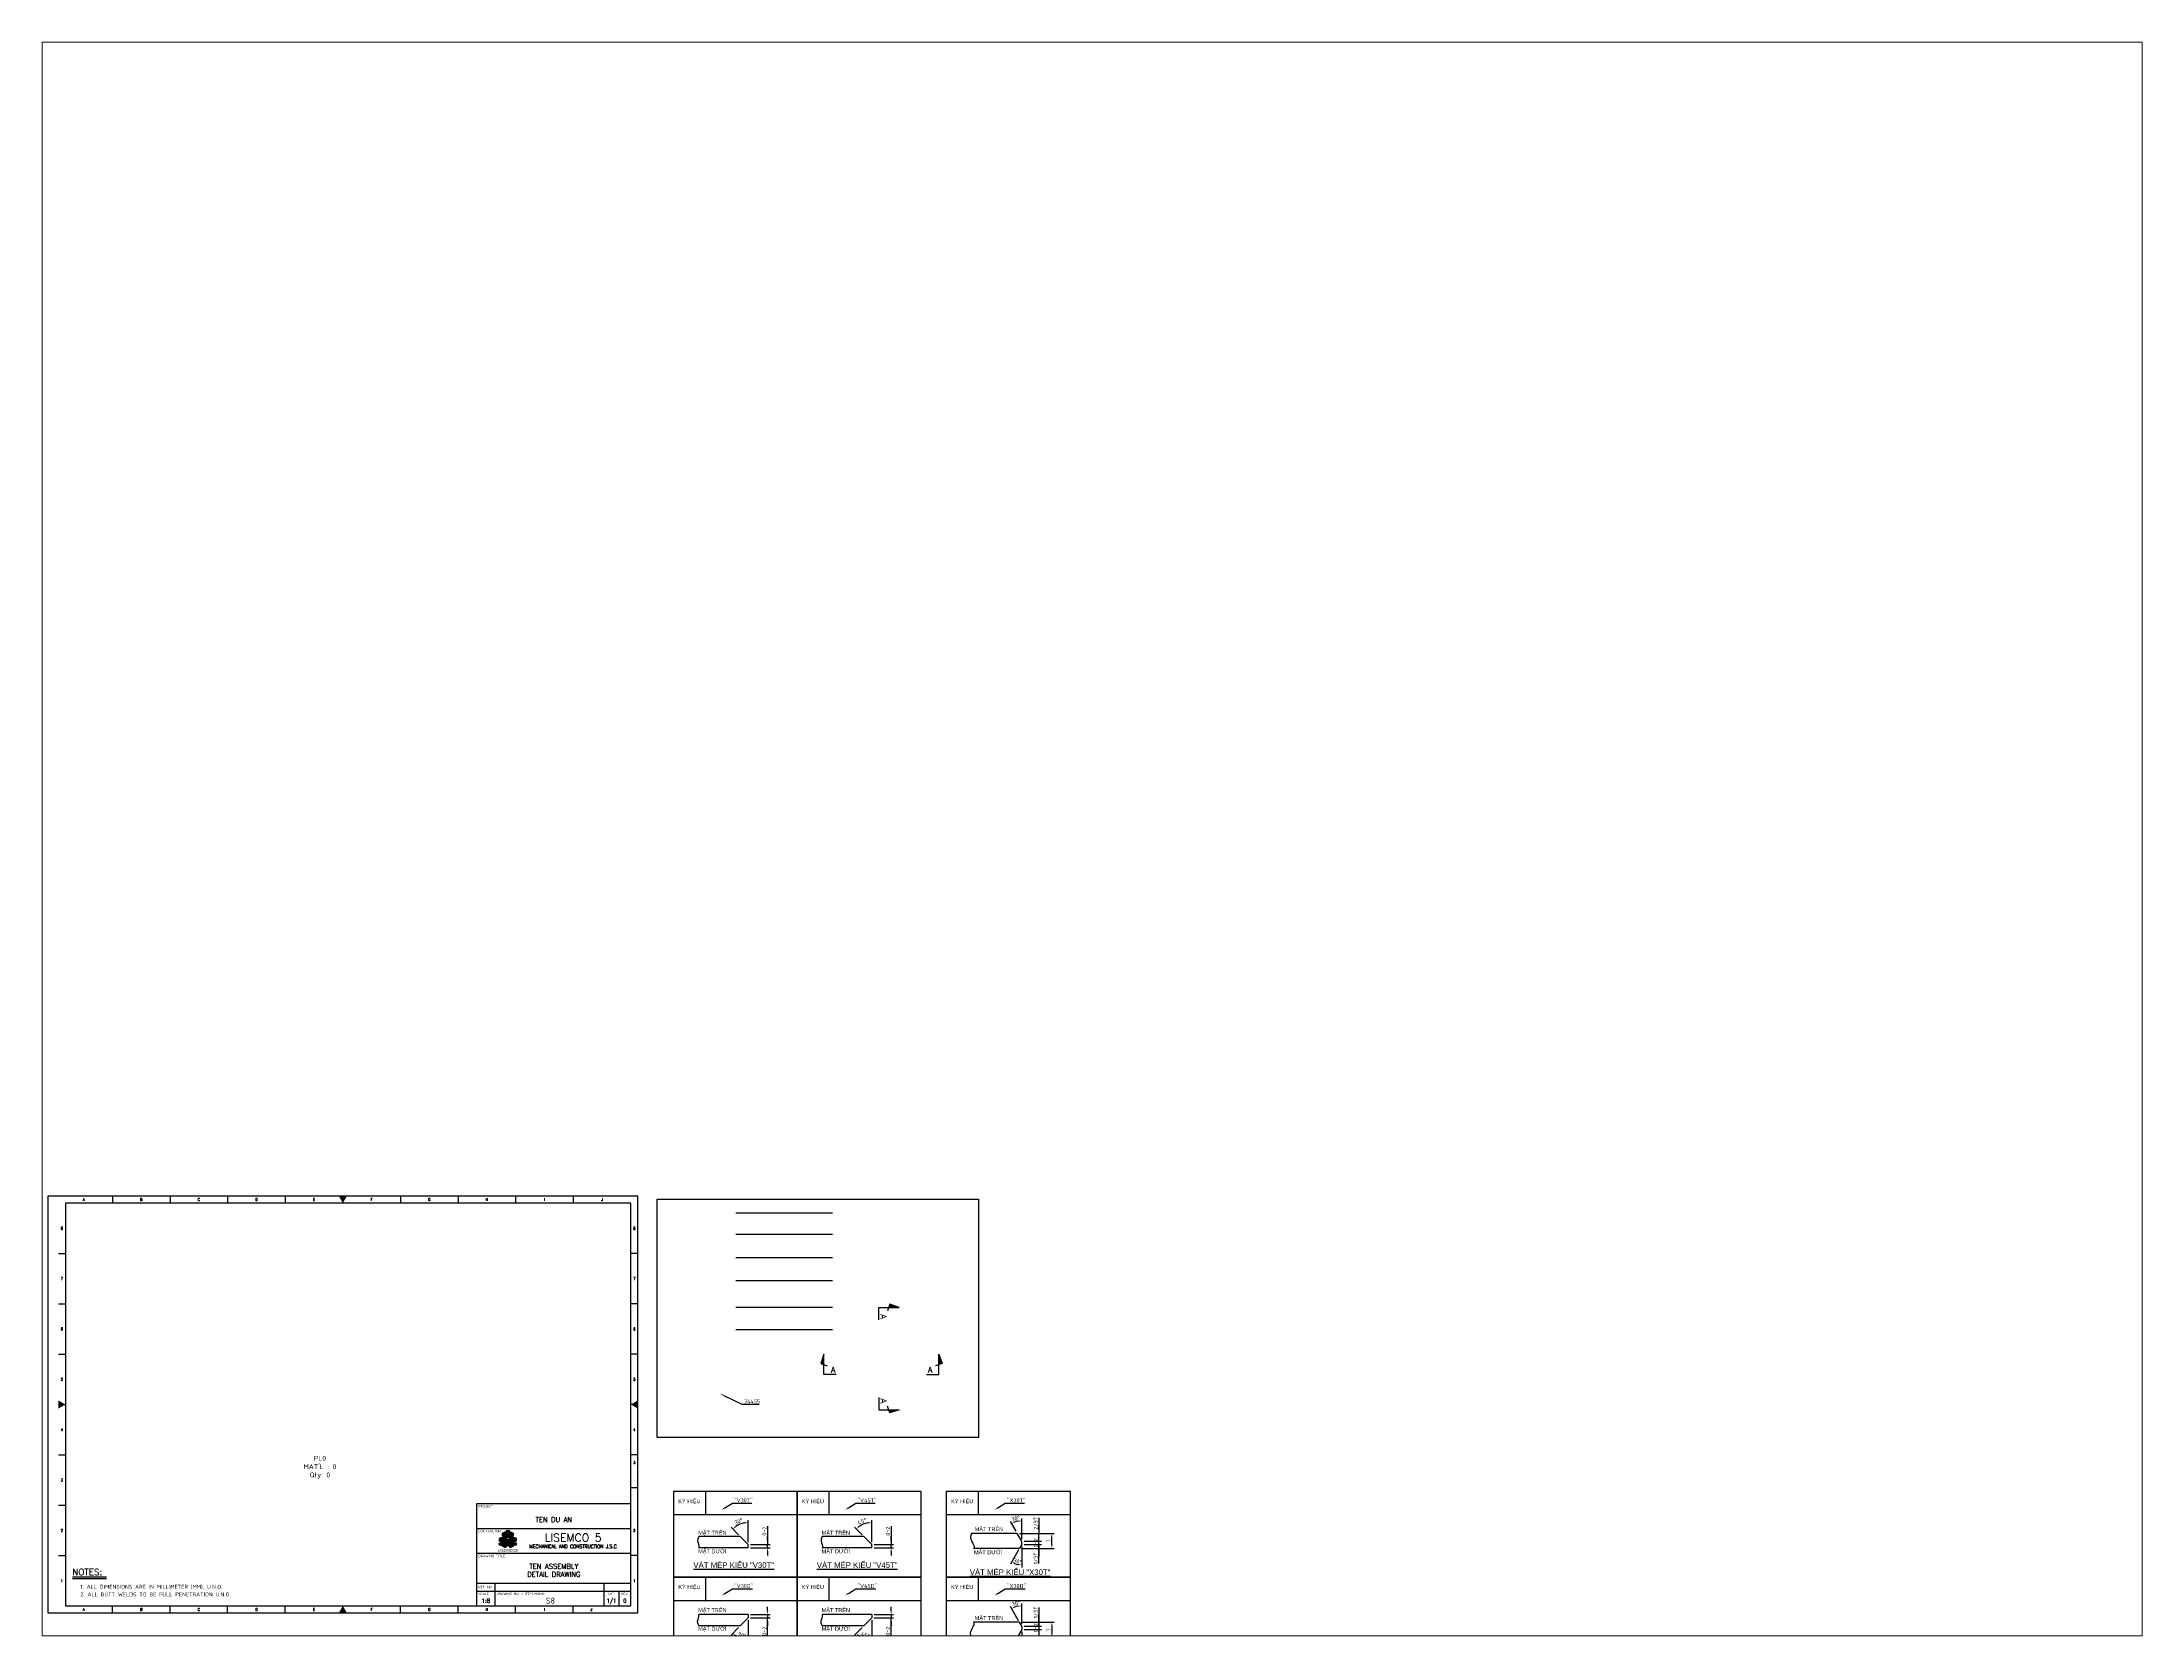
# Paper-space layout 'Layout1' of a CAD drawing. Header units: millimetres. Extents: x 26 to 231, y 20 to 176.
# The model-space entities are those that its viewports show. They can reach past a viewport. Long polylines and large blocks are cut down to what shows.
import ezdxf
from ezdxf import colors
from ezdxf.entities.mleader import LeaderData, LeaderLine
from ezdxf.enums import TextEntityAlignment as Align
from ezdxf.math import Vec2, Vec3

# ---------------------------------------------------------------- set-up
doc = ezdxf.new("R2010")
doc.units = ezdxf.units.MM
doc.header["$LTSCALE"] = 48
for name, pattern in [('CENTER', [2, 1.25, -0.25, 0.25, -0.25]), ('HIDDEN', [0.375, 0.25, -0.125]), ('PHANTOM', [2.5, 1.25, -0.25, 0.25, -0.25, 0.25, -0.25])]:
    doc.linetypes.add(name, pattern=pattern)
for name, color, linetype in [('1', 1, 'CENTER'), ('2', 2, 'HIDDEN'), ('3', 3, 'Continuous'), ('4', 4, 'Continuous'), ('6', 5, 'PHANTOM'), ('9', 9, 'Continuous'), ('M-Joint', 4, 'HIDDEN')]:
    doc.layers.add(name, color=color, linetype=linetype)
doc.styles.add('Arial Narrow', font='ARIALN.TTF')
doc.styles.add('ISOCP', font='isocpeur.ttf')
doc.styles.add('romanc', font='romanc.shx')
doc.styles.add('romand', font='romand.shx')
doc.styles.add('romans', font='romans.shx', dxfattribs={"width": 0.8})
doc.styles.add('VM', font='arial.ttf')

# ---------------------------------------------------------------- blocks, each defined once
blk = doc.blocks.new('A$C0BBF6388')
at = {"layer": '3'}
blk.add_line((0, 0), (21.4, 0), dxfattribs=at)
at = {"layer": '4'}
blk.add_line((0, -1), (21.4, -1), dxfattribs=at)
at = {"layer": '2', "color": 2, "insert": (5, -5), "char_height": 2.5, "attachment_point": 1, "style": 'ISOCP'}
blk.add_mtext('\\pxsm1.15;1. ALL DIMENSIONS ARE IN MILLIMETER (MM), U.N.O.\\P2. ALL BUTT WELDS TO BE FULL PENETRATION U.N.O.', dxfattribs=at)
at = {"layer": '3', "style": 'romand'}
blk.add_text('NOTES:', height=4, dxfattribs=at).set_placement((0, 3), align=Align.MIDDLE_LEFT)
blk = doc.blocks.new('L5MC Logo')
at = {"layer": '3'}
h = blk.add_hatch(color=5, dxfattribs=at)
h.dxf.hatch_style = 1
h.paths.add_polyline_path([(-14, 5), (-33, 16, 0.198912), (-37, 17), (-52, 13, 0.329462), (-56, 8), (-56, -7, 0.392601), (-52, -12), (-39, -13, -0.238604), (-35, -16), (-31, -22, -0.238604), (-31, -27), (-36, -39, 0.392601), (-34, -45), (-21, -52, 0.329462), (-15, -51), (-4, -41, 0.198912), (-3, -37), (-3, -14, -0.467113)])
h = blk.add_hatch(color=5, dxfattribs=at)
h.dxf.hatch_style = 1
h.paths.add_polyline_path([(11, 9), (31, 21, 0.198912), (33, 24), (37, 39, 0.329462), (35, 44), (22, 52, 0.392601), (16, 51), (8, 40, -0.238604), (4, 38), (-4, 38, -0.238604), (-8, 40), (-16, 51, 0.392601), (-22, 52), (-35, 44, 0.329462), (-37, 39), (-33, 24, 0.198912), (-31, 21), (-11, 9, -0.467113)])
h = blk.add_hatch(color=1, dxfattribs=at)
h.dxf.hatch_style = 1
h.paths.add_polyline_path([(5, -5), (10, -1, 0.776948), (5, 2, -0.519028), (-3, 0), (-7, 3, 1), (-10, -1), (-5, -5, 0.334595)])
h = blk.add_hatch(color=1, dxfattribs=at)
h.dxf.hatch_style = 1
h.paths.add_polyline_path([(11, 55, 1), (-10, 55, 1)])
h = blk.add_hatch(color=5, dxfattribs=at)
h.dxf.hatch_style = 1
h.paths.add_polyline_path([(3, -14), (3, -37, 0.198912), (4, -41), (15, -51, 0.329462), (21, -52), (34, -45, 0.392601), (36, -39), (31, -27, -0.238604), (31, -22), (35, -16, -0.238604), (39, -13), (52, -12, 0.392601), (56, -7), (56, 8, 0.329462), (52, 13), (37, 17, 0.198912), (33, 16), (14, 5, -0.467113)])
h = blk.add_hatch(color=1, dxfattribs=at)
h.dxf.hatch_style = 1
h.paths.add_polyline_path([(-37, -28, 1), (-58, -28, 1)])
h = blk.add_hatch(color=1, dxfattribs=at)
h.dxf.hatch_style = 1
h.paths.add_polyline_path([(37, -28, 1), (58, -28, 1)])
at = {"layer": '3', "color": 5}
for points in [[(-31, -22), (-35, -16, 0.238604), (-39, -13), (-52, -12, -0.392601), (-56, -7), (-56, 8, -0.329462), (-52, 13), (-37, 17, -0.198912), (-33, 16), (-14, 5, 0.467113), (-3, -14), (-3, -37, -0.198912), (-4, -41), (-15, -51, -0.329462), (-21, -52), (-34, -45, -0.392601), (-36, -39), (-31, -27, 0.238604)], [(-4, 38), (4, 38, 0.238604), (8, 40), (16, 51, -0.392601), (22, 52), (35, 44, -0.329462), (37, 39), (33, 24, -0.198912), (31, 21), (11, 9, 0.467113), (-11, 9), (-31, 21, -0.198912), (-33, 24), (-37, 39, -0.329462), (-35, 44), (-22, 52, -0.392601), (-16, 51), (-8, 40, 0.238604)], [(35, -16), (31, -22, 0.238604), (31, -27), (36, -39, -0.392601), (34, -45), (21, -52, -0.329462), (15, -51), (4, -41, -0.198912), (3, -37), (3, -14, 0.467113), (14, 5), (33, 16, -0.198912), (37, 17), (52, 13, -0.329462), (56, 8), (56, -7, -0.392601), (52, -12), (39, -13, 0.238604)]]:
    blk.add_lwpolyline(points, format="xyb", close=True, dxfattribs=at)
at = {"layer": '3', "color": 1}
blk.add_lwpolyline([(-3, 0), (-7, 3, 1), (-10, -1), (-5, -5, 0.334595), (5, -5), (10, -1, 1), (7, 3), (3, 0, -0.334595)], format="xyb", close=True, dxfattribs=at)
for centre in [(0, 55), (-48, -28), (48, -28)]:
    blk.add_circle(centre, 10.5, dxfattribs=at)
at = {"layer": '1', "style": 'Arial Narrow', "width": 1.295911}
blk.add_text('LISEMCO5', height=17.9, dxfattribs=at).set_placement((-68, -80), (67, -80), align=Align.FIT)
blk = doc.blocks.new('KHUNG TEN')
at = {"layer": '3'}
blk.add_lwpolyline([(-816, 10), (-10, 10), (-10, 584), (-816, 584)], close=True, dxfattribs=at)
at = {"layer": '4'}
for p, q in [((-748.9, 594), (-748.9, 584)), ((-666.8, 594), (-666.8, 584)), ((-584.7, 594), (-584.7, 584)), ((-502.6, 594), (-502.6, 584)), ((-420.5, 594), (-420.5, 584)), ((-338.4, 594), (-338.4, 584)), ((-256.3, 594), (-256.3, 584)), ((-174.2, 594), (-174.2, 584)), ((-92.1, 594), (-92.1, 584)), ((-826, 512.2), (-816, 512.2)), ((0, 512.2), (-10, 512.2)), ((-826, 440.5), (-816, 440.5)), ((0, 440.5), (-10, 440.5)), ((-826, 368.8), (-816, 368.8)), ((0, 368.8), (-10, 368.8)), ((-826, 297), (-816, 297)), ((0, 297), (-10, 297)), ((-826, 225.2), (-816, 225.2)), ((0, 225.2), (-10, 225.2)), ((-826, 153.5), (-816, 153.5)), ((0, 178.5), (-10, 178.5)), ((-826, 81.8), (-816, 81.8)), ((0, 81.8), (-10, 81.8)), ((-748.9, 0), (-748.9, 10)), ((-666.8, 0), (-666.8, 10)), ((-584.7, 0), (-584.7, 10)), ((-502.6, 0), (-502.6, 10)), ((-420.5, 0), (-420.5, 10)), ((-338.4, 0), (-338.4, 10)), ((-256.3, 0), (-256.3, 10)), ((-174.2, 0), (-174.2, 10)), ((-92.1, 0), (-92.1, 10))]:
    blk.add_line(p, q, dxfattribs=at)
blk.add_lwpolyline([(-841, 0), (0, 0), (0, 594), (-841, 594)], close=True, dxfattribs=at)
for points in [[(-420.5, 584), (-414.7, 594), (-420.5, 584), (-426.3, 594)], [(-816, 297), (-826, 291.2), (-816, 297), (-826, 302.8)], [(-10, 297), (0, 291.2), (-10, 297), (0, 302.8)], [(-420.5, 10), (-414.7, 0), (-420.5, 10), (-426.3, 0)]]:
    blk.add_solid(points, dxfattribs=at)
at = {"layer": '2', "style": 'romanc', "width": 0.8}
for s, p in [('A', (-789.9, 589)), ('B', (-707.8, 589)), ('C', (-625.8, 589)), ('D', (-543.6, 589)), ('E', (-461.5, 589)), ('F', (-379.4, 589)), ('G', (-297.3, 589)), ('H', (-215.2, 589)), ('I', (-133.1, 589)), ('J', (-51, 589)), ('8', (-821, 548.1)), ('8', (-5, 548.1)), ('7', (-821, 476.4)), ('7', (-5, 476.4)), ('6', (-821, 404.6)), ('6', (-5, 404.6)), ('5', (-821, 332.9)), ('5', (-5, 332.9)), ('4', (-821, 261.1)), ('4', (-5, 261.1)), ('3', (-5, 214.4)), ('3', (-821, 189.4)), ('2', (-821, 117.6)), ('2', (-5, 117.6)), ('1', (-821, 45.9)), ('1', (-5, 45.9)), ('A', (-789.9, 5)), ('B', (-707.8, 5)), ('C', (-625.8, 5)), ('D', (-543.6, 5)), ('E', (-461.5, 5)), ('F', (-379.4, 5)), ('G', (-297.3, 5)), ('H', (-215.2, 5)), ('I', (-133.1, 5)), ('J', (-66, 5))]:
    blk.add_text(s, height=4, dxfattribs=at).set_placement(p, align=Align.MIDDLE_CENTER)

msp = doc.modelspace()

# ---------------------------------------------------------------- hatches: boundary and pattern name
at = {"layer": '9'}
for points in [[(3386.4, 1230.1), (3429, 1230.1), (3390.7, 1242.8)], [(3125.3, 999.3), (3125.3, 1041.9), (3112.6, 1003.6)], [(3588.3, 999.3), (3588.3, 1041.9), (3601, 1003.6)], [(3386.4, 818.1), (3429, 818.1), (3390.7, 805.3)]]:
    msp.add_hatch(color=256, dxfattribs=at).paths.add_polyline_path(points)

# ---------------------------------------------------------------- linework, layer by layer
msp.add_line((2771, 1610.8), (3159.5, 1610.8))
msp.add_lwpolyline([(2454.2, 1665.4), (3748.2, 1665.4), (3748.2, 706.6), (2454.2, 706.6)], close=True)
at = {"layer": '1', "ltscale": 1.5}
msp.add_line((2771, 1338), (3159.5, 1338), dxfattribs=at)
at = {"layer": '2', "ltscale": 2}
msp.add_line((2771, 1431.6), (3159.5, 1431.6), dxfattribs=at)
at = {"layer": '3'}
for p, q in [((2771, 1524.6), (3159.5, 1524.6)), ((1727.7, 28.3), (1727.7, 440.3)), ((1727.7, 440.3), (2347.7, 440.3)), ((2648.4, 489.6), (2648.4, 395.9)), ((3145.6, 489.6), (3145.6, 395.9)), ((3747.1, 489.6), (3747.1, 395.9)), ((2520.9, 395.9), (3018.2, 395.9)), ((3018.2, 395.9), (3515.4, 395.9)), ((3619.7, 395.9), (4116.9, 395.9)), ((2788.6, 307.6), (2621.7, 307.6)), ((2788.6, 307.6), (2820.6, 275.6)), ((2820.6, 262.8), (2820.6, 275.6)), ((3285.8, 307.6), (3119, 307.6)), ((3285.8, 307.6), (3317.8, 275.6)), ((3317.8, 262.8), (3317.8, 275.6)), ((3903.9, 320.4), (3719.1, 320.4)), ((3913.2, 259.6), (3728.4, 259.6)), ((3922.4, 288.4), (3903.9, 320.4)), ((3922.4, 275.6), (3913.2, 259.6)), ((3922.4, 275.6), (3922.4, 288.4)), ((2648.4, 144.4), (2648.4, 50.7)), ((3145.6, 144.4), (3145.6, 50.7)), ((3747.1, 144.4), (3747.1, 50.7)), ((2520.9, 50.7), (3018.2, 50.7)), ((3018.2, 50.7), (3515.4, 50.7)), ((3619.7, 50.7), (4116.9, 50.7)), ((2788.6, -51.6), (2621.7, -51.6)), ((2788.6, -51.6), (2820.6, -19.6)), ((2820.6, -6.8), (2820.6, -19.6)), ((3285.8, -51.6), (3119, -51.6)), ((3285.8, -51.6), (3317.8, -19.6)), ((3317.8, -6.8), (3317.8, -19.6)), ((3913.2, -37.5), (3728.4, -37.5)), ((3922.4, -66.3), (3903.9, -98.3)), ((3922.4, -53.5), (3913.2, -37.5)), ((3922.4, -53.5), (3922.4, -66.3)), ((3903.9, -98.3), (3719.1, -98.3))]:
    msp.add_line(p, q, dxfattribs=at)
for points in [[(2520.9, 489.6), (3018.2, 489.6), (3018.2, 144.4), (2520.9, 144.4)], [(3018.2, 489.6), (3515.4, 489.6), (3515.4, 144.4), (3018.2, 144.4)], [(3619.7, 489.6), (4116.9, 489.6), (4116.9, 144.4), (3619.7, 144.4)], [(2520.9, 144.4), (3018.2, 144.4), (3018.2, -200.8), (2520.9, -200.8)], [(3018.2, 144.4), (3515.4, 144.4), (3515.4, -200.8), (3018.2, -200.8)], [(3619.7, 144.4), (4116.9, 144.4), (4116.9, -200.8), (3619.7, -200.8)]]:
    msp.add_lwpolyline(points, close=True, dxfattribs=at)
for points in [[(2820.6, 262.8), (2621.6, 262.8)], [(3317.8, 262.8), (3118.8, 262.8)], [(2820.6, -6.8), (2621.6, -6.8)], [(3317.8, -6.8), (3118.8, -6.8)]]:
    msp.add_lwpolyline(points, dxfattribs=at)
for points in [[(2621.7, 307.6), (2611.7, 292.6), (2624.8, 274.3), (2621.6, 262.8), (2621.6, 262.8)], [(3119, 307.6), (3109, 292.6), (3122.1, 274.3), (3118.8, 262.8), (3118.8, 262.8)], [(2621.7, -51.6), (2611.7, -36.7), (2624.8, -18.3), (2621.6, -6.8), (2621.6, -6.8)], [(3119, -51.6), (3109, -36.7), (3122.1, -18.3), (3118.8, -6.8), (3118.8, -6.8)]]:
    msp.add_open_spline(points, degree=3, dxfattribs=at)
for points in [[(3719.1, 320.4), (3709.9, 301.1), (3737.4, 267.5), (3728.4, 259.6), (3728.4, 259.6)], [(3719.1, -98.3), (3709.9, -79), (3737.4, -45.4), (3728.4, -37.5), (3728.4, -37.5)]]:
    msp.add_open_spline(points, degree=3, knots=[0.215679, 0.215679, 0.215679, 0.215679, 1, 2, 2, 2, 2], dxfattribs=at)
at = {"layer": '4'}
for p, q in [((1727.7, 340.3), (2347.7, 340.3)), ((2781.8, 314.4), (2751.4, 344.7)), ((2820.6, 285.2), (2820.6, 373.4)), ((2898.7, 349.3), (2898.7, 275.6)), ((3279.1, 314.4), (3248.7, 344.7)), ((3317.8, 285.2), (3317.8, 373.4)), ((3396, 349.3), (3396, 275.6)), ((3899.1, 328.7), (3876.4, 368.1)), ((3922.4, 298), (3922.4, 380.4)), ((3991.5, 383.4), (3991.5, 320.4)), ((3991.5, 336.4), (3991.5, 352.4)), ((2830.2, 275.6), (2908.3, 275.6)), ((2830.2, 262.8), (2908.3, 262.8)), ((2898.7, 291.6), (2898.7, 307.6)), ((2898.7, 262.8), (2898.7, 275.6)), ((2898.7, 262.8), (2898.7, 275.6)), ((3327.4, 275.6), (3405.6, 275.6)), ((3327.4, 262.8), (3405.6, 262.8)), ((3396, 291.6), (3396, 307.6)), ((3396, 262.8), (3396, 275.6)), ((3396, 262.8), (3396, 275.6)), ((3913.5, 320.4), (4001.1, 320.4)), ((3913.5, 320.4), (4053, 320.4)), ((3922.4, 266), (3922.4, 183.6)), ((3922.8, 259.6), (4001.1, 259.6)), ((3922.8, 259.6), (4053, 259.6)), ((3932, 288.4), (4001.1, 288.4)), ((3932, 288.4), (4001.1, 288.4)), ((3932, 275.6), (4001.1, 275.6)), ((3932, 275.6), (4001.1, 275.6)), ((3991.5, 304.4), (3991.5, 320.4)), ((3991.5, 288.4), (3991.5, 320.4)), ((3991.5, 288.4), (3991.5, 320.4)), ((3991.5, 291.6), (3991.5, 307.6)), ((3991.5, 275.6), (3991.5, 288.4)), ((3991.5, 259.6), (3991.5, 275.6)), ((3991.5, 259.6), (3991.5, 275.6)), ((3991.5, 272.4), (3991.5, 256.4)), ((3991.5, 199.5), (3991.5, 259.6)), ((3991.5, 259.6), (3991.5, 243.6)), ((4043.4, 275.6), (4043.4, 304.4)), ((1727.7, 240.3), (2347.7, 240.3)), ((2898.7, 246.8), (2898.7, 230.8)), ((3396, 246.8), (3396, 230.8)), ((3909.6, 253.6), (3876.4, 196)), ((3991.5, 243.6), (3991.5, 227.6)), ((1727.7, 120.3), (2347.7, 120.3)), ((1727.7, 88.3), (2347.7, 88.3)), ((1799.7, 120.3), (1799.7, 28.3)), ((2239.7, 120.3), (2239.7, 28.3)), ((2299.7, 88.3), (2299.7, 28.3)), ((2898.7, 9.2), (2898.7, 25.2)), ((3396, 9.2), (3396, 25.2)), ((3909.6, -31.4), (3876.4, 26.2)), ((3922.4, -43.9), (3922.4, 38.5)), ((3991.5, 22.6), (3991.5, -37.5)), ((2781.8, -58.4), (2751.4, -88.8)), ((2820.6, -29.2), (2820.6, -117.4)), ((2830.2, -6.8), (2908.3, -6.8)), ((2830.2, -19.6), (2908.3, -19.6)), ((2898.7, -6.8), (2898.7, -19.6)), ((2898.7, -6.8), (2898.7, -19.6)), ((2898.7, -93.4), (2898.7, -19.6)), ((2898.7, -35.6), (2898.7, -51.6)), ((3279.1, -58.4), (3248.7, -88.8)), ((3317.8, -29.2), (3317.8, -117.4)), ((3327.4, -6.8), (3405.6, -6.8)), ((3327.4, -19.6), (3405.6, -19.6)), ((3396, -6.8), (3396, -19.6)), ((3396, -6.8), (3396, -19.6)), ((3396, -93.4), (3396, -19.6)), ((3396, -35.6), (3396, -51.6)), ((3922.4, -75.9), (3922.4, -158.3)), ((3922.8, -37.5), (4001.1, -37.5)), ((3922.8, -37.5), (4053, -37.5)), ((3932, -53.5), (4001.1, -53.5)), ((3932, -53.5), (4001.1, -53.5)), ((3932, -66.3), (4001.1, -66.3)), ((3932, -66.3), (4001.1, -66.3)), ((3991.5, -21.5), (3991.5, -5.5)), ((3991.5, -37.5), (3991.5, -21.5)), ((3991.5, -50.3), (3991.5, -34.3)), ((3991.5, -37.5), (3991.5, -53.5)), ((3991.5, -37.5), (3991.5, -53.5)), ((3991.5, -53.5), (3991.5, -66.3)), ((3991.5, -66.3), (3991.5, -98.3)), ((3991.5, -66.3), (3991.5, -98.3)), ((3991.5, -69.5), (3991.5, -85.5)), ((3991.5, -82.3), (3991.5, -98.3)), ((4043.4, -53.5), (4043.4, -82.3)), ((3899.1, -106.6), (3876.4, -146)), ((3913.5, -98.3), (4001.1, -98.3)), ((3913.5, -98.3), (4053, -98.3)), ((3991.5, -161.3), (3991.5, -98.3)), ((3991.5, -114.3), (3991.5, -130.3))]:
    msp.add_line(p, q, dxfattribs=at)
for centre, radius, start, end in [((2820.6, 275.6), 88.2, 100.40769, 124.59231), ((3317.8, 275.6), 88.2, 100.40769, 124.59231), ((3922.4, 288.4), 82.4, 101.14333, 108.85667), ((3922.4, 275.6), 82.4, 251.14333, 258.85667), ((3922.4, -53.5), 82.4, 101.14333, 108.85667), ((2820.6, -19.6), 88.2, 235.40769, 259.59231), ((3317.8, -19.6), 88.2, 235.40769, 259.59231)]:
    msp.add_arc(centre, radius, start, end, dxfattribs=at)
for points in [[(2772.2, 346.1), (2768.8, 350.2), (2758.2, 337.9)], [(2804.4, 365), (2804.9, 359.7), (2820.6, 363.8)], [(3269.5, 346.1), (3266.1, 350.2), (3255.5, 337.9)], [(3301.7, 365), (3302.2, 359.7), (3317.8, 363.8)], [(3896.9, 364), (3894.7, 368.8), (3881.2, 359.8)], [(3906.2, 371.9), (3906.7, 366.6), (3922.4, 370.8)], [(2896.1, 291.6), (2901.4, 291.6), (2898.7, 275.6)], [(2896.1, 246.8), (2901.4, 246.8), (2898.7, 262.8)], [(3393.3, 291.6), (3398.6, 291.6), (3396, 275.6)], [(3393.3, 246.8), (3398.6, 246.8), (3396, 262.8)], [(3988.8, 336.4), (3994.2, 336.4), (3991.5, 320.4)], [(3988.8, 304.4), (3994.2, 304.4), (3991.5, 288.4)], [(3988.8, 291.6), (3994.2, 291.6), (3991.5, 275.6)], [(3988.8, 272.4), (3994.2, 272.4), (3991.5, 288.4)], [(3988.8, 259.6), (3994.2, 259.6), (3991.5, 275.6)], [(3988.8, 243.6), (3994.2, 243.6), (3991.5, 259.6)], [(4040.7, 304.4), (4046, 304.4), (4043.4, 320.4)], [(4040.7, 275.6), (4046, 275.6), (4043.4, 259.6)], [(3896.9, 200.1), (3894.7, 195.2), (3881.2, 204.3)], [(3906.2, 192.1), (3906.7, 197.4), (3922.4, 193.2)], [(2896.1, 9.2), (2901.4, 9.2), (2898.7, -6.8)], [(3393.3, 9.2), (3398.6, 9.2), (3396, -6.8)], [(3896.9, 22), (3894.7, 26.9), (3881.2, 17.8)], [(3906.2, 30), (3906.7, 24.7), (3922.4, 28.9)], [(2772.2, -90.2), (2768.8, -94.3), (2758.2, -82)], [(2896.1, -35.6), (2901.4, -35.6), (2898.7, -19.6)], [(3269.5, -90.2), (3266.1, -94.3), (3255.5, -82)], [(3393.3, -35.6), (3398.6, -35.6), (3396, -19.6)], [(3988.8, -21.5), (3994.2, -21.5), (3991.5, -37.5)], [(3988.8, -37.5), (3994.2, -37.5), (3991.5, -53.5)], [(3988.8, -50.3), (3994.2, -50.3), (3991.5, -66.3)], [(3988.8, -69.5), (3994.2, -69.5), (3991.5, -53.5)], [(3988.8, -82.3), (3994.2, -82.3), (3991.5, -66.3)], [(4040.7, -53.5), (4046, -53.5), (4043.4, -37.5)], [(4040.7, -82.3), (4046, -82.3), (4043.4, -98.3)], [(2804.4, -109.1), (2804.9, -103.7), (2820.6, -107.8)], [(3301.7, -109.1), (3302.2, -103.7), (3317.8, -107.8)], [(3988.8, -114.3), (3994.2, -114.3), (3991.5, -98.3)]]:
    msp.add_solid(points, dxfattribs=at)
at = {"layer": '6', "ltscale": 1.5}
msp.add_line((2771, 1231.1), (3159.5, 1231.1), dxfattribs=at)
at = {"layer": '9'}
for points in [[(3346.7, 1180.3), (3346.7, 1230.1), (3429, 1230.1), (3390.7, 1242.8), (3381.8, 1216.4)], [(3175.1, 959.6), (3125.3, 959.6), (3125.3, 1041.9), (3112.6, 1003.6), (3139, 994.6)], [(3538.5, 959.6), (3588.3, 959.6), (3588.3, 1041.9), (3601, 1003.6), (3574.5, 994.6)], [(3346.7, 867.8), (3346.7, 818.1), (3429, 818.1), (3390.7, 805.3), (3381.8, 831.8)]]:
    msp.add_lwpolyline(points, dxfattribs=at)
at = {"layer": 'M-Joint', "ltscale": 2}
msp.add_line((2771, 1141.3), (3159.5, 1141.3), dxfattribs=at)

# ---------------------------------------------------------------- block references
at = {"xscale": 0.6000000000000001, "yscale": 0.6000000000000001, "zscale": 0.6000000000000001}
msp.add_blockref('L5MC Logo', (1852.5, 294.6), dxfattribs=at)
at = {"layer": '1', "linetype": 'ByBlock', "xscale": 2.825208085612367, "yscale": 2.825208085612367, "zscale": 2.825208085612367}
msp.add_blockref('KHUNG TEN', (2376, 0), dxfattribs=at)
at = {"layer": '4', "xscale": 6.4, "yscale": 6.4, "zscale": 6.4}
msp.add_blockref('A$C0BBF6388', (98.9, 145.3), dxfattribs=at)

# ---------------------------------------------------------------- texts
at = {"layer": '2', "style": 'ISOCP'}
for s, p in [('PROJECT', (1733.7, 434.3)), ('CONTRACTOR', (1733.7, 334.3)), ('DRAWING TITLE', (1733.7, 234.3)), ('SCALE', (1733.7, 82.3)), ('DRAWING NO. / ITEM MARK:', (1805.7, 82.3))]:
    msp.add_text(s, height=10, dxfattribs=at).set_placement(p, align=Align.TOP_LEFT)
at = {"layer": '2'}
for s, height, style, p in [('KÝ HIỆU', 16, 'VM', (2583.6, 449.9)), ('KÝ HIỆU', 16, 'VM', (3080.8, 449.9)), ('KÝ HIỆU', 16, 'VM', (3682.3, 449.9)), ('MẶT TRÊN', 16, 'VM', (3789.9, 337.3)), ('MẶT TRÊN', 16, 'VM', (2676.1, 322.9)), ('MẶT DƯỚI', 16, 'VM', (2676.1, 248.1)), ('MẶT TRÊN', 16, 'VM', (3173.4, 322.9)), ('MẶT DƯỚI', 16, 'VM', (3173.4, 248.1)), ('MẶT DƯỚI', 16, 'VM', (3786.9, 244.4)), ('%%UVÁT MÉP KIỂU "V30T"', 22.4, 'VM', (2762.2, 192.6)), ('%%UVÁT MÉP KIỂU "V45T"', 22.4, 'VM', (3259.4, 192.6)), ('%%UVÁT MÉP KIỂU "X30T"', 22.4, 'VM', (3875.2, 164)), ('DETAIL DRAWING', 20, 'romanc', (2037.7, 155.6)), ('KÝ HIỆU', 16, 'VM', (2583.6, 104.7)), ('KÝ HIỆU', 16, 'VM', (3080.8, 104.7)), ('KÝ HIỆU', 16, 'VM', (3682.3, 104.7)), ('S8', 24, 'ISOCP', (2023.7, 49.3)), ('MẶT TRÊN', 16, 'VM', (2676.1, 11.4)), ('MẶT TRÊN', 16, 'VM', (3173.4, 11.4)), ('MẶT DƯỚI', 16, 'VM', (2676.1, -63.4)), ('MẶT DƯỚI', 16, 'VM', (3173.4, -63.4)), ('MẶT TRÊN', 16, 'VM', (3789.9, -20.7)), ('%%UVÁT MÉP KIỂU "V30D"', 22.4, 'VM', (2762.2, -152.6)), ('%%UVÁT MÉP KIỂU "V45D"', 22.4, 'VM', (3259.4, -152.6)), ('MẶT DƯỚI', 16, 'VM', (3786.9, -113.5))]:
    msp.add_text(s, height=height, dxfattribs=dict(at, style=style)).set_placement(p, align=Align.MIDDLE_CENTER)
at = {"layer": '2', "style": 'ISOCP'}
msp.add_text('REF. NO.', height=10, dxfattribs=at).set_placement((1733.7, 104.3), align=Align.MIDDLE_LEFT)
for s, p in [('SHT.', (2269.7, 82.3)), ('REV.', (2323.7, 82.3))]:
    msp.add_text(s, height=10, dxfattribs=at).set_placement(p, align=Align.TOP_CENTER)
at = {"layer": '2', "insert": (891.3, 632.4), "char_height": 20, "attachment_point": 1, "style": 'ISOCP'}
msp.add_mtext_dynamic_manual_height_columns("\\A1;\\pxqc;{\\C2;PL0\\PMAT'L : 0\\PQty: 0}", width=408.891, gutter_width=100, heights=[0], dxfattribs=at)
at = {"layer": '2', "color": 1, "char_height": 20, "attachment_point": 1, "style": 'romanc'}
for s, heights, insert in [('\\pxqc;TEN DU AN', [67.9], (1727.7, 386.1)), ('\\pxqc;TEN ASSEMBLY', [0], (1727.7, 197.8))]:
    msp.add_mtext_dynamic_manual_height_columns(s, width=620, gutter_width=80, heights=heights, dxfattribs=dict(at, insert=insert))
at = {"layer": '3', "style": 'romanc', "width": 0.9}
msp.add_text('MECHANICAL AND CONSTRUCTION J.S.C', height=15, dxfattribs=at).set_placement((2115.3, 275.2), align=Align.TOP_CENTER)
at = {"layer": '3', "style": 'romanc'}
msp.add_text('LISEMCO 5', height=32, dxfattribs=at).set_placement((2115.3, 319.2), align=Align.TOP_CENTER)
msp.add_text('1:8', height=16, dxfattribs=at).set_placement((1763.7, 49.3), align=Align.MIDDLE_CENTER)
at = {"layer": '3', "style": 'romans', "width": 0.8}
for s, p in [('1/1', (2269.7, 49.3)), ('0', (2323.7, 49.3))]:
    msp.add_text(s, height=16, dxfattribs=at).set_placement(p, align=Align.MIDDLE_CENTER)
at = {"layer": '4', "color": 2, "char_height": 16, "attachment_point": 5, "style": 'ISOCP'}
for s, insert, rotation in [('\\A1;30°', (2781.9, 368.9), 22.5), ('\\A1;0~2', (2885.9, 329.3), 90), ('\\A1;45°', (3279.2, 368.9), 22.5), ('\\A1;0~2', (3383.2, 329.3), 90), ('\\A1;30°', (3897.8, 380.4), 15), ('\\A1;0~2', (3978.7, 282), 90), ('\\A1;T', (4030.6, 290), 90), ('\\A1;30°', (3905.7, 208), 345), ('\\A1;30°', (3899, 38.9), 15), ('\\A1;30°', (2795.3, -89.3), 337.5), ('\\A1;0~2', (2885.9, -73.4), 90), ('\\A1;45°', (3292.5, -89.3), 337.5), ('\\A1;0~2', (3383.2, -73.4), 90), ('\\A1;0~2', (3978.7, -59.9), 90), ('\\A1;T', (4030.6, -67.9), 90), ('\\A1;30°', (3905.9, -132.9), 345)]:
    msp.add_mtext(s, dxfattribs=dict(at, insert=insert, rotation=rotation))
at = {"layer": '4', "color": 3, "char_height": 16, "attachment_point": 5, "rotation": 90, "style": 'ISOCP'}
for s, insert in [('\\A1;2/3T', (3978.7, 361.4)), ('\\A1;1/3T', (3978.7, 219.8)), ('\\A1;1/3T', (3978.7, 2.3)), ('\\A1;2/3T', (3978.7, -139.3))]:
    msp.add_mtext(s, dxfattribs=dict(at, insert=insert))
at = {"layer": '9', "style": 'romand'}
for p in [(3353.8, 1183.6), (3353.8, 844)]:
    msp.add_text('A', height=24, rotation=270, dxfattribs=at).set_placement(p, align=Align.RIGHT)
for p in [(3171.8, 966.6), (3562.3, 966.6)]:
    msp.add_text('A', height=24, dxfattribs=at).set_placement(p, align=Align.RIGHT)

# ---------------------------------------------------------------- leaders
at = {"layer": '4'}
ml = msp.add_multileader_mtext('Standard', dxfattribs=at)
ml.set_content('"V30T"', color=256, style='ISOCP')
ml.set_leader_properties()
ml.build(insert=Vec2(0, 0))
ml.multileader.update_dxf_attribs({"text_left_attachment_type": 5, "text_right_attachment_type": 5, "dogleg_length": 0.36, "arrow_head_size": 16})
ctx = ml.context
ctx.base_point, ctx.char_height, ctx.arrow_head_size, ctx.landing_gap_size, ctx.plane_origin = Vec3(2759.1, 442.5), 16, 16, 4.8, Vec3(2686.8, 553)
ctx.left_attachment, ctx.right_attachment = 5, 5
notes = []
notes.append((ctx, [(0, (1, 1, 0), (2756.8, 442.5), (1, 0), 2.3, [(0, [(2713.4, 415.1)], 0, [])])]))
ctx.mtext.insert, ctx.mtext.flow_direction = Vec3(2763.9, 461.7), 5
ml = msp.add_multileader_mtext('Standard', dxfattribs=at)
ml.set_content('"V45T"', color=256, style='ISOCP')
ml.set_leader_properties()
ml.build(insert=Vec2(0, 0))
ml.multileader.update_dxf_attribs({"text_left_attachment_type": 5, "text_right_attachment_type": 5, "dogleg_length": 0.36, "arrow_head_size": 16})
ctx = ml.context
ctx.base_point, ctx.char_height, ctx.arrow_head_size, ctx.landing_gap_size, ctx.plane_origin = Vec3(3256.3, 442.5), 16, 16, 4.8, Vec3(3184.1, 553)
ctx.left_attachment, ctx.right_attachment = 5, 5
notes.append((ctx, [(0, (1, 1, 0), (3254, 442.5), (1, 0), 2.3, [(0, [(3210.6, 415.1)], 0, [])])]))
ctx.mtext.insert, ctx.mtext.flow_direction = Vec3(3261.1, 461.7), 5
ml = msp.add_multileader_mtext('Standard', dxfattribs=at)
ml.set_content('"X30T"', color=256, style='ISOCP')
ml.set_leader_properties()
ml.build(insert=Vec2(0, 0))
ml.multileader.update_dxf_attribs({"text_left_attachment_type": 5, "text_right_attachment_type": 5, "dogleg_length": 0.36, "arrow_head_size": 16})
ctx = ml.context
ctx.base_point, ctx.char_height, ctx.arrow_head_size, ctx.landing_gap_size, ctx.plane_origin = Vec3(3857.8, 442.5), 16, 16, 4.8, Vec3(3785.6, 553)
ctx.left_attachment, ctx.right_attachment = 5, 5
notes.append((ctx, [(0, (1, 1, 0), (3855.5, 442.5), (1, 0), 2.3, [(0, [(3812.1, 415.1)], 0, [])])]))
ctx.mtext.insert, ctx.mtext.flow_direction = Vec3(3862.6, 461.7), 5
ml = msp.add_multileader_mtext('Standard', dxfattribs=at)
ml.set_content('"V30D"', color=256, style='ISOCP')
ml.set_leader_properties()
ml.build(insert=Vec2(0, 0))
ml.multileader.update_dxf_attribs({"text_left_attachment_type": 5, "text_right_attachment_type": 5, "dogleg_length": 0.36, "arrow_head_size": 16})
ctx = ml.context
ctx.base_point, ctx.char_height, ctx.arrow_head_size, ctx.landing_gap_size, ctx.plane_origin = Vec3(2759.1, 97.3), 16, 16, 4.8, Vec3(2686.8, 207.9)
ctx.left_attachment, ctx.right_attachment = 5, 5
notes.append((ctx, [(0, (1, 1, 0), (2756.8, 97.3), (1, 0), 2.3, [(0, [(2713.4, 69.9)], 0, [])])]))
ctx.mtext.insert, ctx.mtext.flow_direction = Vec3(2763.9, 116.5), 5
ml = msp.add_multileader_mtext('Standard', dxfattribs=at)
ml.set_content('"V45D"', color=256, style='ISOCP')
ml.set_leader_properties()
ml.build(insert=Vec2(0, 0))
ml.multileader.update_dxf_attribs({"text_left_attachment_type": 5, "text_right_attachment_type": 5, "dogleg_length": 0.36, "arrow_head_size": 16})
ctx = ml.context
ctx.base_point, ctx.char_height, ctx.arrow_head_size, ctx.landing_gap_size, ctx.plane_origin = Vec3(3256.3, 97.3), 16, 16, 4.8, Vec3(3184.1, 207.9)
ctx.left_attachment, ctx.right_attachment = 5, 5
notes.append((ctx, [(0, (1, 1, 0), (3254, 97.3), (1, 0), 2.3, [(0, [(3210.6, 69.9)], 0, [])])]))
ctx.mtext.insert, ctx.mtext.flow_direction = Vec3(3261.1, 116.5), 5
ml = msp.add_multileader_mtext('Standard', dxfattribs=at)
ml.set_content('"X30D"', color=256, style='ISOCP')
ml.set_leader_properties()
ml.build(insert=Vec2(0, 0))
ml.multileader.update_dxf_attribs({"text_left_attachment_type": 5, "text_right_attachment_type": 5, "dogleg_length": 0.36, "arrow_head_size": 16})
ctx = ml.context
ctx.base_point, ctx.char_height, ctx.arrow_head_size, ctx.landing_gap_size, ctx.plane_origin = Vec3(3857.8, 97.3), 16, 16, 4.8, Vec3(3785.6, 207.9)
ctx.left_attachment, ctx.right_attachment = 5, 5
notes.append((ctx, [(0, (1, 1, 0), (3855.5, 97.3), (1, 0), 2.3, [(0, [(3812.1, 69.9)], 0, [])])]))
ctx.mtext.insert, ctx.mtext.flow_direction = Vec3(3862.6, 116.5), 5
at = {"layer": '9'}
ml = msp.add_multileader_mtext('Standard', dxfattribs=at)
ml.set_content('34455', color=2, style='ISOCP')
ml.set_leader_properties(color=4)
ml.build(insert=Vec2(0, 0))
ml.multileader.update_dxf_attribs({"text_left_attachment_type": 5, "text_right_attachment_type": 5, "dogleg_length": 0.36, "arrow_head_size": 16})
ctx = ml.context
ctx.base_point, ctx.char_height, ctx.arrow_head_size, ctx.landing_gap_size, ctx.plane_origin = Vec3(2797.6, 840.8), 16, 16, 6, Vec3(2707.3, 979)
ctx.left_attachment, ctx.right_attachment = 5, 5
notes.append((ctx, [(0, (1, 1, 0), (2794.8, 840.8), (1, 0), 2.88, [(0, [(2707.3, 883)], 0, [])])]))
ctx.mtext.insert, ctx.mtext.flow_direction = Vec3(2803.6, 860), 5
for ctx, leaders in notes:
    for number, flags, end, landing, length, lines in leaders:
        leader = LeaderData()
        leader.index, (leader.has_last_leader_line, leader.has_dogleg_vector, leader.attachment_direction) = number, flags
        leader.last_leader_point, leader.dogleg_vector, leader.dogleg_length = Vec3(end), Vec3(landing), length
        for number, points, colour, breaks in lines:
            line = LeaderLine()
            line.index, line.vertices, line.color, line.breaks = number, Vec3.list(points), colors.encode_raw_color(colour), breaks
            leader.lines.append(line)
        ctx.leaders.append(leader)

psp = doc.layouts.get("Layout1")

# ---------------------------------------------------------------- viewports
at = {"layer": '9', "view_target_point": (604.54, 120.06)}
psp.add_viewport(center=(128.5, 97.5), size=(205.6, 156), view_center_point=(3600.46, 2995.63), view_height=6416.8437, dxfattribs=at)

doc.saveas('drawing.dxf')
